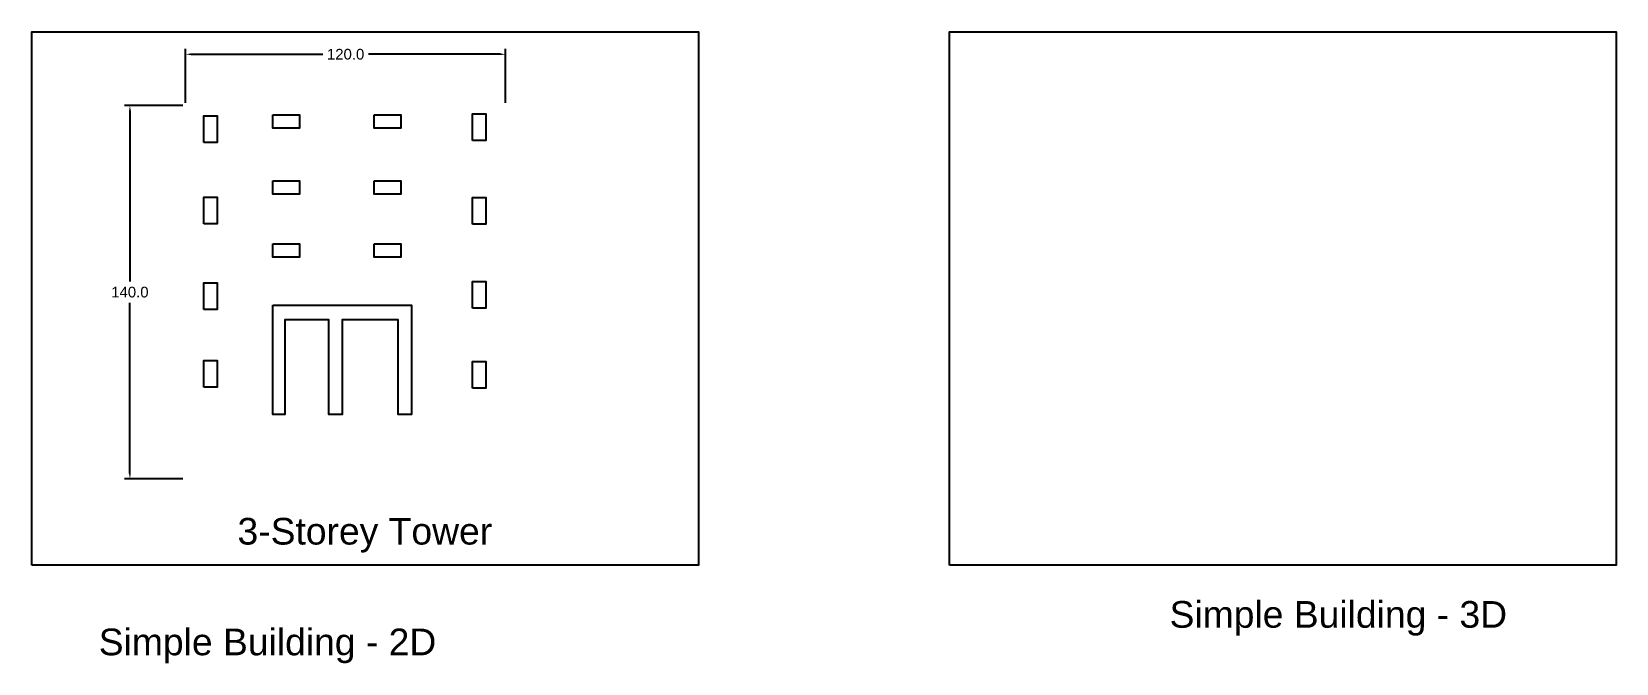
# Model space of a CAD drawing. Header units: millimetres. Extents: x 5 to 599, y -75 to 162.
import ezdxf

# ---------------------------------------------------------------- set-up
doc = ezdxf.new("R2010")
doc.units = ezdxf.units.MM
doc.header["$MEASUREMENT"] = 0
doc.layers.get('0').update_dxf_attribs({"color": 6})
doc.layers.add('Basement', color=110, linetype='Continuous')
doc.layers.add('Walls', color=4, linetype='Continuous')
doc.styles.get("Standard").update_dxf_attribs({"font": 'arial.ttf'})
doc.dimstyles.get("Standard").update_dxf_attribs({"dimtxt": 4, "dimasz": 2, "dimexe": 2, "dimexo": 1, "dimgap": 2, "dimtad": 0, "dimtih": 1, "dimtoh": 1, "dimdec": 1, "dimzin": 0, "dimdsep": 46, "dimtxsty": 'Standard', "dimcen": 2, "dimadec": 0, "dimazin": 0, "dimtfac": 1, "dimtdec": 1, "dimtofl": 0, "dimtmove": 0, "dimatfit": 3, "dimfxl": 1, "dimtolj": 1, "dimtzin": 0, "dimarcsym": 0})

# ---------------------------------------------------------------- blocks, each defined once
blk = doc.blocks.new('*D8')
at = {"layer": 'Basement', "color": 0, "lineweight": -2, "transparency": 16777216}
for p, q in [((62.67, 135.4), (62.67, 155.59)), ((182.67, 135.4), (182.67, 155.59)), ((64.67, 153.59), (114.12, 153.59)), ((180.67, 153.59), (131.23, 153.59))]:
    blk.add_line(p, q, dxfattribs=at)
at = {"layer": 'Basement', "color": 0, "transparency": 16777216}
for points in [[(64.67, 153.92), (64.67, 153.25), (62.67, 153.59)], [(180.67, 153.92), (180.67, 153.25), (182.67, 153.59)]]:
    blk.add_solid(points, dxfattribs=at)
at = {"layer": 'Defpoints', "color": 0, "transparency": 16777216}
for p in [(182.67, 153.59), (62.67, 134.4), (182.67, 134.4)]:
    blk.add_point(p, dxfattribs=at)
at = {"layer": 'Basement', "color": 0, "transparency": 16777216, "insert": (122.67, 153.59), "char_height": 4, "attachment_point": 5}
blk.add_mtext('\\A1;120.0', dxfattribs=at)
blk = doc.blocks.new('*D9')
at = {"layer": 'Basement', "color": 0, "lineweight": -2, "transparency": 16777216}
for p, q in [((61.67, 134.4), (39.8, 134.4)), ((41.8, 132.4), (41.8, 68.44)), ((41.8, -3.6), (41.8, 60.35)), ((61.67, -5.6), (39.8, -5.6))]:
    blk.add_line(p, q, dxfattribs=at)
at = {"layer": 'Basement', "color": 0, "transparency": 16777216}
for points in [[(41.47, 132.4), (42.13, 132.4), (41.8, 134.4)], [(41.47, -3.6), (42.13, -3.6), (41.8, -5.6)]]:
    blk.add_solid(points, dxfattribs=at)
at = {"layer": 'Defpoints', "color": 0, "transparency": 16777216}
for p in [(62.67, 134.4), (41.8, -5.6), (62.67, -5.6)]:
    blk.add_point(p, dxfattribs=at)
at = {"layer": 'Basement', "color": 0, "transparency": 16777216, "insert": (41.8, 64.4), "char_height": 4, "attachment_point": 5}
blk.add_mtext('\\A1;140.0', dxfattribs=at)

msp = doc.modelspace()

# ---------------------------------------------------------------- linework, layer by layer
for points in [[(4.98, -37.94), (4.98, 162.06), (254.98, 162.06), (254.98, 162.06), (254.98, -37.94)], [(349.07, -37.94), (349.07, 162.06), (599.07, 162.06), (599.07, 162.06), (599.07, -37.94)]]:
    msp.add_lwpolyline(points, close=True)
at = {"layer": 'Walls'}
for points in [[(95.44, 130.89), (105.44, 130.89), (105.44, 125.89), (95.44, 125.89)], [(133.37, 130.89), (143.37, 130.89), (143.37, 125.89), (133.37, 125.89)], [(170.23, 121.21), (170.23, 131.21), (175.23, 131.21), (175.23, 121.21)], [(69.54, 120.45), (69.54, 130.45), (74.54, 130.45), (74.54, 120.45)], [(95.44, 106.17), (105.44, 106.17), (105.44, 101.17), (95.44, 101.17)], [(133.37, 106.17), (143.37, 106.17), (143.37, 101.17), (133.37, 101.17)], [(69.54, 89.97), (69.54, 99.97), (74.54, 99.97), (74.54, 89.97)], [(170.23, 89.84), (170.23, 99.84), (175.23, 99.84), (175.23, 89.84)], [(95.44, 82.48), (105.44, 82.48), (105.44, 77.48), (95.44, 77.48)], [(133.37, 82.48), (143.37, 82.48), (143.37, 77.48), (133.37, 77.48)], [(69.54, 57.95), (69.54, 67.95), (74.54, 67.95), (74.54, 57.95)], [(170.23, 58.45), (170.23, 68.45), (175.23, 68.45), (175.23, 58.45)], [(95.44, 59.53), (147.36, 59.53), (147.36, 18.53), (142.36, 18.53), (142.36, 54.02), (121.4, 54.02), (121.4, 18.53), (116.4, 18.53), (116.4, 54.02), (99.93, 54.02), (99.93, 18.53), (95.44, 18.53)], [(69.54, 28.82), (69.54, 38.82), (74.54, 38.82), (74.54, 28.82)], [(170.23, 28.38), (170.23, 38.38), (175.23, 38.38), (175.23, 28.38)]]:
    msp.add_lwpolyline(points, close=True, dxfattribs=at)

# ---------------------------------------------------------------- texts
at = {"color": 4}
msp.add_text('3-Storey Tower', height=10, dxfattribs=at).set_placement((82.14, -30.24))
at = {"color": 1}
for s, p in [('Simple Building - 3D', (431.58, -61.42)), ('Simple Building - 2D', (30.12, -71.75))]:
    msp.add_text(s, height=10, dxfattribs=at).set_placement(p)

# ---------------------------------------------------------------- dimensions: what is measured, and where the dimension line sits
at = {"layer": 'Basement'}
dim = msp.add_linear_dim(base=(182.67, 153.59), p1=(62.67, 134.4), p2=(182.67, 134.4), dimstyle='Standard', dxfattribs=at)
dim.commit()
dim.dimension.update_dxf_attribs({"geometry": '*D8', "text_midpoint": (122.67, 153.59)})
dim = msp.add_linear_dim(base=(41.8, -5.6), p1=(62.67, 134.4), p2=(62.67, -5.6), angle=90, dimstyle='Standard', dxfattribs=at)
dim.commit()
dim.dimension.update_dxf_attribs({"geometry": '*D9', "text_midpoint": (41.8, 64.4)})

doc.saveas('drawing.dxf')
